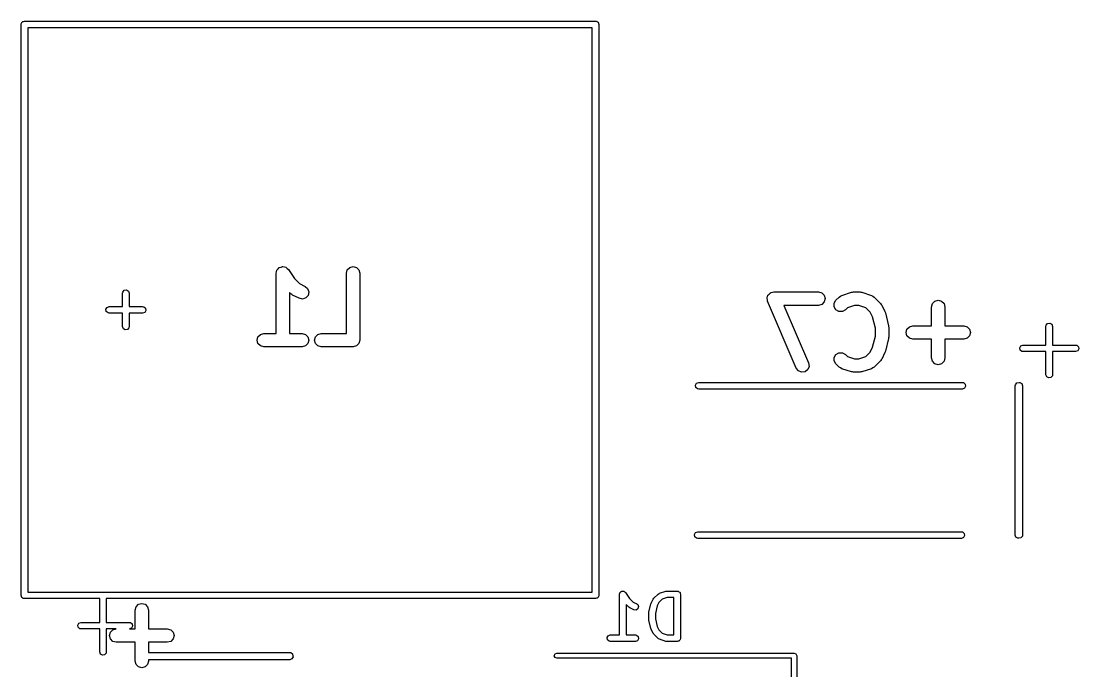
# Model space of a CAD drawing. Extents: x 0.42 to 1.48, y 0.16 to 1.54.
# Drawn here: x 0.416 to 1.364, y 0.956 to 1.539 of the extents above; entities that cross this region are included whole.
import ezdxf

# ---------------------------------------------------------------- set-up
doc = ezdxf.new("R2010")
doc.units = 0
doc.header["$MEASUREMENT"] = 0
doc.layers.add('BLACK', color=7, linetype='CONTINUOUS')

msp = doc.modelspace()

# ---------------------------------------------------------------- linework, layer by layer
at = {"layer": 'BLACK', "linetype": 'CONTINUOUS'}
for p, q in [((0.416142, 1.53591), (0.416209, 1.53629)), ((0.416142, 1.02409), (0.416142, 1.53591)), ((0.416187, 1.53642), (0.416252, 1.53653)), ((0.416209, 1.53629), (0.416187, 1.53642)), ((0.416252, 1.53653), (0.41632, 1.53692)), ((0.41632, 1.53692), (0.416813, 1.5375)), ((0.416813, 1.5375), (0.417196, 1.53817)), ((0.417196, 1.53817), (0.417447, 1.53826)), ((0.417447, 1.53826), (0.417618, 1.53846)), ((0.417618, 1.53846), (0.418374, 1.5386)), ((0.418374, 1.5386), (0.419094, 1.53886)), ((0.419094, 1.53886), (0.930906, 1.53886)), ((0.930906, 1.53886), (0.931289, 1.53879)), ((0.931289, 1.53879), (0.931418, 1.53881)), ((0.931418, 1.53881), (0.931532, 1.53875)), ((0.931532, 1.53875), (0.931915, 1.53868)), ((0.931915, 1.53868), (0.932503, 1.53819)), ((0.932503, 1.53819), (0.933167, 1.5378)), ((0.933167, 1.5378), (0.933259, 1.53755)), ((0.933259, 1.53755), (0.933463, 1.53738)), ((0.933463, 1.53738), (0.933596, 1.53663)), ((0.933596, 1.53663), (0.933858, 1.53591)), ((0.933858, 1.53591), (0.933858, 1.02409)), ((0.422047, 1.53295), (0.422047, 1.02705)), ((0.927953, 1.53295), (0.422047, 1.53295)), ((0.927953, 1.02705), (0.927953, 1.53295)), ((0.646484, 1.31682), (0.647386, 1.31785)), ((0.647386, 1.31785), (0.647574, 1.31791)), ((0.647574, 1.31791), (0.647714, 1.31805)), ((0.647714, 1.31805), (0.649034, 1.31841)), ((0.649034, 1.31841), (0.650328, 1.31884)), ((0.650328, 1.31884), (0.650523, 1.31881)), ((0.650523, 1.31881), (0.650714, 1.31886)), ((0.650714, 1.31886), (0.652034, 1.3185)), ((0.652034, 1.3185), (0.653374, 1.31824)), ((0.653374, 1.31824), (0.653523, 1.3181)), ((0.653523, 1.3181), (0.653714, 1.31805)), ((0.653714, 1.31805), (0.65468, 1.31709)), ((0.708375, 1.31586), (0.710571, 1.31805)), ((0.710571, 1.31805), (0.713571, 1.31886)), ((0.713571, 1.31886), (0.716571, 1.31805)), ((0.716571, 1.31805), (0.718768, 1.31586)), ((0.644714, 1.31286), (0.645068, 1.31418)), ((0.644714, 1.25886), (0.644714, 1.31286)), ((0.645068, 1.31418), (0.645336, 1.31552)), ((0.645336, 1.31552), (0.645467, 1.31567)), ((0.645467, 1.31567), (0.645518, 1.31586)), ((0.645518, 1.31586), (0.646484, 1.31682)), ((0.65468, 1.31709), (0.655707, 1.31619)), ((0.655707, 1.31619), (0.661091, 1.30811)), ((0.661091, 1.30811), (0.665697, 1.3035)), ((0.707571, 1.31286), (0.708375, 1.31586)), ((0.707571, 1.25886), (0.707571, 1.31286)), ((0.718768, 1.31586), (0.719571, 1.31286)), ((0.719571, 1.31286), (0.719571, 1.25286)), ((0.665697, 1.3035), (0.67054, 1.30108)), ((0.67054, 1.30108), (0.672864, 1.29902)), ((0.672864, 1.29902), (0.673846, 1.29607)), ((0.507047, 1.295), (0.507225, 1.29601)), ((0.507047, 1.28295), (0.507047, 1.295)), ((0.507225, 1.29601), (0.508524, 1.29756)), ((0.508524, 1.29756), (0.510513, 1.29791)), ((0.510513, 1.29791), (0.512262, 1.2969)), ((0.512262, 1.2969), (0.512953, 1.295)), ((0.512953, 1.295), (0.512953, 1.28295)), ((0.6579, 1.29433), (0.656714, 1.29551)), ((0.656714, 1.29551), (0.656714, 1.25886)), ((0.658737, 1.29385), (0.6579, 1.29433)), ((0.65946, 1.2932), (0.658737, 1.29385)), ((0.665174, 1.29035), (0.65946, 1.2932)), ((0.668217, 1.28973), (0.665174, 1.29035)), ((0.671163, 1.29071), (0.668217, 1.28973)), ((0.673224, 1.29303), (0.671163, 1.29071)), ((0.673846, 1.29607), (0.673224, 1.29303)), ((1.0846, 1.29006), (1.08469, 1.29041)), ((1.08491, 1.28889), (1.0846, 1.29006)), ((1.08464, 1.29077), (1.08509, 1.29189)), ((1.08469, 1.29041), (1.08464, 1.29077)), ((1.08509, 1.29189), (1.0854, 1.29306)), ((1.0854, 1.29306), (1.08566, 1.29332)), ((1.08566, 1.29332), (1.0858, 1.29366)), ((1.0858, 1.29366), (1.08675, 1.2944)), ((1.08675, 1.2944), (1.0876, 1.29526)), ((1.0876, 1.29526), (1.08795, 1.29535)), ((1.08795, 1.29535), (1.08824, 1.29558)), ((1.08824, 1.29558), (1.08943, 1.29575)), ((1.08943, 1.29575), (1.0906, 1.29606)), ((1.0906, 1.29606), (1.1306, 1.29606)), ((1.1306, 1.29606), (1.1336, 1.29526)), ((1.1336, 1.29526), (1.1358, 1.29306)), ((1.1358, 1.29306), (1.1366, 1.29006)), ((1.1366, 1.29006), (1.1358, 1.28706)), ((1.14636, 1.28859), (1.14921, 1.29145)), ((1.14921, 1.29145), (1.15041, 1.29214)), ((1.15041, 1.29214), (1.15156, 1.2929)), ((1.15156, 1.2929), (1.16013, 1.29575)), ((1.16013, 1.29575), (1.1611, 1.29581)), ((1.1611, 1.29581), (1.16203, 1.29606)), ((1.16203, 1.29606), (1.16774, 1.29606)), ((1.16774, 1.29606), (1.16868, 1.29581)), ((1.16868, 1.29581), (1.16964, 1.29575)), ((1.16964, 1.29575), (1.17821, 1.2929)), ((1.17821, 1.2929), (1.17936, 1.29214)), ((1.17936, 1.29214), (1.18056, 1.29145)), ((1.18056, 1.29145), (1.18627, 1.28573)), ((0.492092, 1.28051), (0.493102, 1.28226)), ((0.492443, 1.27852), (0.492092, 1.28051)), ((0.493102, 1.28226), (0.495, 1.28295)), ((0.495, 1.28295), (0.507047, 1.28295)), ((0.512953, 1.28295), (0.525, 1.28295)), ((0.525, 1.28295), (0.52601, 1.28277)), ((0.52601, 1.28277), (0.527557, 1.28148)), ((0.527557, 1.28148), (0.527908, 1.27949)), ((1.08509, 1.2877), (1.08491, 1.28889)), ((1.1108, 1.2277), (1.08509, 1.2877)), ((1.1306, 1.28406), (1.0997, 1.28406)), ((1.0997, 1.28406), (1.12183, 1.23243)), ((1.1336, 1.28487), (1.1306, 1.28406)), ((1.1358, 1.28706), (1.1336, 1.28487)), ((1.1448, 1.2859), (1.14636, 1.28859)), ((1.1448, 1.28279), (1.1448, 1.2859)), ((1.14636, 1.2801), (1.1448, 1.28279)), ((1.14905, 1.27855), (1.14636, 1.2801)), ((1.15484, 1.2801), (1.15215, 1.27855)), ((1.1567, 1.28196), (1.15484, 1.2801)), ((1.163, 1.28406), (1.1567, 1.28196)), ((1.16677, 1.28406), (1.163, 1.28406)), ((1.17307, 1.28196), (1.16677, 1.28406)), ((1.1771, 1.27794), (1.17307, 1.28196)), ((1.18627, 1.28573), (1.18675, 1.2849)), ((1.18675, 1.2849), (1.1874, 1.28417)), ((1.1874, 1.28417), (1.19025, 1.27846)), ((1.232, 1.28257), (1.2328, 1.28557)), ((1.232, 1.26571), (1.232, 1.28257)), ((1.2328, 1.28557), (1.235, 1.28777)), ((1.235, 1.28777), (1.238, 1.28857)), ((1.238, 1.28857), (1.241, 1.28777)), ((1.241, 1.28777), (1.2432, 1.28557)), ((1.2432, 1.28557), (1.244, 1.28257)), ((1.244, 1.28257), (1.244, 1.26571)), ((0.49399, 1.27723), (0.492443, 1.27852)), ((0.495, 1.27705), (0.49399, 1.27723)), ((0.507047, 1.27705), (0.495, 1.27705)), ((0.507047, 1.265), (0.507047, 1.27705)), ((0.525, 1.27705), (0.512953, 1.27705)), ((0.512953, 1.27705), (0.512953, 1.265)), ((0.526898, 1.27774), (0.525, 1.27705)), ((0.527908, 1.27949), (0.526898, 1.27774)), ((1.15215, 1.27855), (1.14905, 1.27855)), ((1.17922, 1.27368), (1.1771, 1.27794)), ((1.18174, 1.26361), (1.17922, 1.27368)), ((1.19025, 1.27846), (1.19039, 1.27781)), ((1.19039, 1.27781), (1.19071, 1.27723)), ((1.19071, 1.27723), (1.19356, 1.2658)), ((0.507738, 1.2631), (0.507047, 1.265)), ((0.509487, 1.26209), (0.507738, 1.2631)), ((0.511476, 1.26244), (0.509487, 1.26209)), ((0.512775, 1.26399), (0.511476, 1.26244)), ((0.512953, 1.265), (0.512775, 1.26399)), ((1.18174, 1.25651), (1.18174, 1.26361)), ((1.19356, 1.2658), (1.19355, 1.26506)), ((1.19355, 1.26506), (1.19374, 1.26435)), ((1.19374, 1.26435), (1.19374, 1.25578)), ((1.20914, 1.25971), (1.20995, 1.26271)), ((1.20995, 1.26271), (1.21214, 1.26491)), ((1.21214, 1.26491), (1.21514, 1.26571)), ((1.21514, 1.26571), (1.232, 1.26571)), ((1.244, 1.26571), (1.26086, 1.26571)), ((1.26086, 1.26571), (1.26386, 1.26491)), ((1.26386, 1.26491), (1.26605, 1.26271)), ((1.26605, 1.26271), (1.26686, 1.25971)), ((1.33455, 1.2652), (1.33473, 1.26621)), ((1.33455, 1.24845), (1.33455, 1.2652)), ((1.33473, 1.26621), (1.33602, 1.26776)), ((1.33602, 1.26776), (1.33801, 1.26811)), ((1.33801, 1.26811), (1.33976, 1.2671)), ((1.33976, 1.2671), (1.34045, 1.2652)), ((1.34045, 1.2652), (1.34045, 1.24845)), ((0.627571, 1.25286), (0.628375, 1.25586)), ((0.628375, 1.24986), (0.627571, 1.25286)), ((0.628375, 1.25586), (0.630571, 1.25805)), ((0.630571, 1.25805), (0.633571, 1.25886)), ((0.633571, 1.25886), (0.644714, 1.25886)), ((0.656714, 1.25886), (0.667857, 1.25886)), ((0.667857, 1.25886), (0.670857, 1.25805)), ((0.670857, 1.25805), (0.673053, 1.25586)), ((0.673053, 1.25586), (0.673857, 1.25286)), ((0.673857, 1.25286), (0.673053, 1.24986)), ((0.679, 1.25286), (0.679804, 1.25586)), ((0.679804, 1.24986), (0.679, 1.25286)), ((0.679804, 1.25586), (0.682, 1.25805)), ((0.682, 1.25805), (0.685, 1.25886)), ((0.685, 1.25886), (0.707571, 1.25886)), ((0.719571, 1.25286), (0.718768, 1.24986)), ((1.17922, 1.24644), (1.18174, 1.25651)), ((1.19356, 1.25432), (1.19071, 1.24289)), ((1.19374, 1.25578), (1.19355, 1.25506)), ((1.19355, 1.25506), (1.19356, 1.25432)), ((1.20995, 1.25671), (1.20914, 1.25971)), ((1.21214, 1.25452), (1.20995, 1.25671)), ((1.21514, 1.25371), (1.21214, 1.25452)), ((1.232, 1.25371), (1.21514, 1.25371)), ((1.232, 1.23686), (1.232, 1.25371)), ((1.26086, 1.25371), (1.244, 1.25371)), ((1.244, 1.25371), (1.244, 1.23686)), ((1.26386, 1.25452), (1.26086, 1.25371)), ((1.26605, 1.25671), (1.26386, 1.25452)), ((1.26686, 1.25971), (1.26605, 1.25671)), ((0.630571, 1.24766), (0.628375, 1.24986)), ((0.633571, 1.24686), (0.630571, 1.24766)), ((0.667857, 1.24686), (0.633571, 1.24686)), ((0.670857, 1.24766), (0.667857, 1.24686)), ((0.673053, 1.24986), (0.670857, 1.24766)), ((0.682, 1.24766), (0.679804, 1.24986)), ((0.685, 1.24686), (0.682, 1.24766)), ((0.713571, 1.24686), (0.685, 1.24686)), ((0.716571, 1.24766), (0.713571, 1.24686)), ((0.718768, 1.24986), (0.716571, 1.24766)), ((1.17307, 1.23816), (1.1771, 1.24219)), ((1.1771, 1.24219), (1.17922, 1.24644)), ((1.19039, 1.24231), (1.19025, 1.24166)), ((1.19071, 1.24289), (1.19039, 1.24231)), ((1.31099, 1.24601), (1.312, 1.24776)), ((1.31134, 1.24402), (1.31099, 1.24601)), ((1.31289, 1.24273), (1.31134, 1.24402)), ((1.312, 1.24776), (1.3139, 1.24845)), ((1.3139, 1.24255), (1.31289, 1.24273)), ((1.3139, 1.24845), (1.33455, 1.24845)), ((1.33455, 1.24255), (1.3139, 1.24255)), ((1.33455, 1.2219), (1.33455, 1.24255)), ((1.34045, 1.24845), (1.3611, 1.24845)), ((1.3611, 1.24255), (1.34045, 1.24255)), ((1.34045, 1.24255), (1.34045, 1.2219)), ((1.3611, 1.24845), (1.36211, 1.24827)), ((1.363, 1.24324), (1.3611, 1.24255)), ((1.36211, 1.24827), (1.36366, 1.24698)), ((1.36401, 1.24499), (1.363, 1.24324)), ((1.36366, 1.24698), (1.36401, 1.24499)), ((1.12183, 1.23243), (1.12227, 1.22935)), ((1.1448, 1.23733), (1.14636, 1.24002)), ((1.1448, 1.23422), (1.1448, 1.23733)), ((1.14636, 1.23153), (1.1448, 1.23422)), ((1.14636, 1.24002), (1.14905, 1.24157)), ((1.14905, 1.24157), (1.15215, 1.24157)), ((1.15215, 1.24157), (1.15484, 1.24002)), ((1.15484, 1.24002), (1.1567, 1.23816)), ((1.1567, 1.23816), (1.163, 1.23606)), ((1.163, 1.23606), (1.16677, 1.23606)), ((1.16677, 1.23606), (1.17307, 1.23816)), ((1.18627, 1.23439), (1.18056, 1.22868)), ((1.18675, 1.23523), (1.18627, 1.23439)), ((1.1874, 1.23595), (1.18675, 1.23523)), ((1.19025, 1.24166), (1.1874, 1.23595)), ((1.2328, 1.23386), (1.232, 1.23686)), ((1.235, 1.23166), (1.2328, 1.23386)), ((1.2432, 1.23386), (1.241, 1.23166)), ((1.244, 1.23686), (1.2432, 1.23386)), ((1.11272, 1.22526), (1.1108, 1.2277)), ((1.1156, 1.2241), (1.11272, 1.22526)), ((1.11868, 1.22455), (1.1156, 1.2241)), ((1.12112, 1.22647), (1.11868, 1.22455)), ((1.12227, 1.22935), (1.12112, 1.22647)), ((1.14921, 1.22868), (1.14636, 1.23153)), ((1.15041, 1.22799), (1.14921, 1.22868)), ((1.15156, 1.22723), (1.15041, 1.22799)), ((1.16013, 1.22437), (1.15156, 1.22723)), ((1.1611, 1.22431), (1.16013, 1.22437)), ((1.16203, 1.22406), (1.1611, 1.22431)), ((1.16774, 1.22406), (1.16203, 1.22406)), ((1.16868, 1.22431), (1.16774, 1.22406)), ((1.16964, 1.22437), (1.16868, 1.22431)), ((1.17821, 1.22723), (1.16964, 1.22437)), ((1.17936, 1.22799), (1.17821, 1.22723)), ((1.18056, 1.22868), (1.17936, 1.22799)), ((1.238, 1.23086), (1.235, 1.23166)), ((1.241, 1.23166), (1.238, 1.23086)), ((1.02049, 1.21251), (1.0215, 1.21426)), ((1.0215, 1.21426), (1.0234, 1.21495)), ((1.0234, 1.21495), (1.2596, 1.21495)), ((1.2596, 1.21495), (1.26061, 1.21477)), ((1.26061, 1.21477), (1.26216, 1.21348)), ((1.26216, 1.21348), (1.26251, 1.21149)), ((1.30713, 1.21291), (1.30842, 1.21446)), ((1.30842, 1.21446), (1.31041, 1.21481)), ((1.31041, 1.21481), (1.31044, 1.21479)), ((1.31044, 1.21479), (1.31111, 1.21491)), ((1.31111, 1.21491), (1.31286, 1.2139)), ((1.31286, 1.2139), (1.31355, 1.212)), ((1.33524, 1.22), (1.33455, 1.2219)), ((1.33699, 1.21899), (1.33524, 1.22)), ((1.33898, 1.21934), (1.33699, 1.21899)), ((1.34027, 1.22089), (1.33898, 1.21934)), ((1.34045, 1.2219), (1.34027, 1.22089)), ((1.02084, 1.21052), (1.02049, 1.21251)), ((1.02239, 1.20923), (1.02084, 1.21052)), ((1.0234, 1.20905), (1.02239, 1.20923)), ((1.2596, 1.20905), (1.0234, 1.20905)), ((1.2615, 1.20974), (1.2596, 1.20905)), ((1.26251, 1.21149), (1.2615, 1.20974)), ((1.30695, 1.2119), (1.30713, 1.21291)), ((1.30695, 1.0781), (1.30695, 1.2119)), ((1.31355, 1.212), (1.31355, 1.0782)), ((1.0206, 1.08036), (1.0225, 1.08105)), ((1.0225, 1.08105), (1.2587, 1.08105)), ((1.2587, 1.08105), (1.25971, 1.08087)), ((1.25971, 1.08087), (1.26126, 1.07958)), ((1.01959, 1.07861), (1.0206, 1.08036)), ((1.01994, 1.07662), (1.01959, 1.07861)), ((1.02149, 1.07533), (1.01994, 1.07662)), ((1.0225, 1.07515), (1.02149, 1.07533)), ((1.2587, 1.07515), (1.0225, 1.07515)), ((1.2606, 1.07584), (1.2587, 1.07515)), ((1.26161, 1.07759), (1.2606, 1.07584)), ((1.26126, 1.07958), (1.26161, 1.07759)), ((1.30764, 1.0762), (1.30695, 1.0781)), ((1.30939, 1.07519), (1.30764, 1.0762)), ((1.31006, 1.07531), (1.30939, 1.07519)), ((1.31009, 1.07529), (1.31006, 1.07531)), ((1.31208, 1.07564), (1.31009, 1.07529)), ((1.31337, 1.07719), (1.31208, 1.07564)), ((1.31355, 1.0782), (1.31337, 1.07719)), ((0.416404, 1.02337), (0.416142, 1.02409)), ((0.422047, 1.02705), (0.927953, 1.02705)), ((0.933858, 1.02409), (0.933791, 1.02371)), ((0.933791, 1.02371), (0.933813, 1.02358)), ((0.952362, 1.02499), (0.95254, 1.02599)), ((0.952362, 0.988568), (0.952362, 1.02499)), ((0.95254, 1.02599), (0.952649, 1.02612)), ((0.952649, 1.02612), (0.952668, 1.02629)), ((0.952668, 1.02629), (0.953288, 1.02689)), ((0.953288, 1.02689), (0.953839, 1.02754)), ((0.953839, 1.02754), (0.954006, 1.02757)), ((0.954006, 1.02757), (0.954129, 1.02769)), ((0.954129, 1.02769), (0.954984, 1.02774)), ((0.954984, 1.02774), (0.955828, 1.02789)), ((0.955828, 1.02789), (0.955975, 1.02781)), ((0.955975, 1.02781), (0.956144, 1.02782)), ((0.956144, 1.02782), (0.956835, 1.02731)), ((0.956835, 1.02731), (0.957577, 1.02688)), ((0.957577, 1.02688), (0.957635, 1.02672)), ((0.957635, 1.02672), (0.957772, 1.02662)), ((0.957772, 1.02662), (0.961359, 1.02124)), ((0.983223, 1.02145), (0.986973, 1.0252)), ((0.986973, 1.0252), (0.987813, 1.02579)), ((0.987813, 1.02579), (0.987989, 1.0258)), ((0.987989, 1.0258), (0.988127, 1.02591)), ((0.988127, 1.02591), (0.993751, 1.02779)), ((0.993751, 1.02779), (0.994624, 1.02792)), ((0.994624, 1.02792), (0.994685, 1.02794)), ((0.994685, 1.02794), (1.00406, 1.02794)), ((1.00406, 1.02794), (1.00444, 1.02787)), ((1.00444, 1.02787), (1.00457, 1.02789)), ((1.00457, 1.02789), (1.00469, 1.02783)), ((1.00469, 1.02783), (1.00507, 1.02776)), ((1.00507, 1.02776), (1.00566, 1.02727)), ((1.00566, 1.02727), (1.00632, 1.02688)), ((1.00632, 1.02688), (1.00641, 1.02663)), ((1.00641, 1.02663), (1.00662, 1.02646)), ((1.00662, 1.02646), (1.00675, 1.02571)), ((1.00675, 1.02571), (1.00701, 1.02499)), ((1.00701, 1.02499), (1.00701, 0.985615)), ((0.416537, 1.02262), (0.416404, 1.02337)), ((0.416741, 1.02245), (0.416537, 1.02262)), ((0.416833, 1.0222), (0.416741, 1.02245)), ((0.417497, 1.02181), (0.416833, 1.0222)), ((0.418085, 1.02132), (0.417497, 1.02181)), ((0.418468, 1.02125), (0.418085, 1.02132)), ((0.418582, 1.02119), (0.418468, 1.02125)), ((0.418711, 1.02121), (0.418582, 1.02119)), ((0.419094, 1.02114), (0.418711, 1.02121)), ((0.48666, 1.02114), (0.419094, 1.02114)), ((0.486547, 1.0205), (0.48666, 1.02114)), ((0.486547, 0.999853), (0.486547, 1.0205)), ((0.930906, 1.02114), (0.492219, 1.02114)), ((0.492219, 1.02114), (0.492453, 1.0205)), ((0.492453, 1.0205), (0.492453, 0.999853)), ((0.51909, 1.01386), (0.521286, 1.01605)), ((0.521286, 1.01605), (0.524286, 1.01686)), ((0.524286, 1.01686), (0.527286, 1.01605)), ((0.527286, 1.01605), (0.529482, 1.01386)), ((0.931626, 1.0214), (0.930906, 1.02114)), ((0.932382, 1.02154), (0.931626, 1.0214)), ((0.932553, 1.02174), (0.932382, 1.02154)), ((0.932804, 1.02183), (0.932553, 1.02174)), ((0.933187, 1.0225), (0.932804, 1.02183)), ((0.93368, 1.02308), (0.933187, 1.0225)), ((0.933748, 1.02347), (0.93368, 1.02308)), ((0.933813, 1.02358), (0.933748, 1.02347)), ((0.960726, 1.01352), (0.958268, 1.01598)), ((0.958268, 1.01598), (0.958268, 0.988568)), ((0.961359, 1.02124), (0.964563, 1.01804)), ((0.964563, 1.01804), (0.967884, 1.01638)), ((0.967884, 1.01638), (0.968708, 1.01577)), ((0.968708, 1.01577), (0.969511, 1.01391)), ((0.978697, 1.00883), (0.980572, 1.01633)), ((0.980572, 1.01633), (0.980779, 1.01679)), ((0.980779, 1.01679), (0.980795, 1.01693)), ((0.980795, 1.01693), (0.98267, 1.02068)), ((0.98267, 1.02068), (0.983196, 1.02139)), ((0.983196, 1.02139), (0.983223, 1.02145)), ((0.986222, 1.01458), (0.984514, 1.00775)), ((0.987738, 1.01761), (0.986222, 1.01458)), ((0.990656, 1.02053), (0.987738, 1.01761)), ((0.995164, 1.02203), (0.990656, 1.02053)), ((1.00111, 1.02203), (0.995164, 1.02203)), ((1.00111, 0.988568), (1.00111, 1.02203)), ((0.518286, 1.01086), (0.51909, 1.01386)), ((0.518286, 0.994), (0.518286, 1.01086)), ((0.529482, 1.01386), (0.530286, 1.01086)), ((0.530286, 1.01086), (0.530286, 0.994)), ((0.960784, 1.0135), (0.960726, 1.01352)), ((0.961494, 1.01297), (0.960784, 1.0135)), ((0.965243, 1.0111), (0.961494, 1.01297)), ((0.96725, 1.01086), (0.965243, 1.0111)), ((0.968935, 1.01198), (0.96725, 1.01086)), ((0.969511, 1.01391), (0.968935, 1.01198)), ((0.978609, 1.00811), (0.978711, 1.00869)), ((0.978609, 1.00249), (0.978609, 1.00811)), ((0.978711, 1.00869), (0.978697, 1.00883)), ((0.984514, 1.00775), (0.984514, 1.00285)), ((0.466892, 0.997413), (0.467902, 0.999162)), ((0.467243, 0.995424), (0.466892, 0.997413)), ((0.46879, 0.994125), (0.467243, 0.995424)), ((0.467902, 0.999162), (0.4698, 0.999853)), ((0.4698, 0.999853), (0.486547, 0.999853)), ((0.492453, 0.999853), (0.5131, 0.999853)), ((0.5131, 0.999853), (0.51411, 0.999675)), ((0.51411, 0.999675), (0.515657, 0.998376)), ((0.516008, 0.996387), (0.514998, 0.994638)), ((0.515657, 0.998376), (0.516008, 0.996387)), ((0.978656, 1.00236), (0.978609, 1.00249)), ((0.978697, 1.00177), (0.978656, 1.00236)), ((0.980572, 0.994273), (0.978697, 1.00177)), ((0.984514, 1.00285), (0.986222, 0.996019)), ((0.986222, 0.996019), (0.987738, 0.992988)), ((0.4698, 0.993947), (0.46879, 0.994125)), ((0.486547, 0.993947), (0.4698, 0.993947)), ((0.486547, 0.9733), (0.486547, 0.993947)), ((0.501232, 0.993947), (0.492453, 0.993947)), ((0.492453, 0.993947), (0.492453, 0.9733)), ((0.495429, 0.988), (0.496232, 0.991)), ((0.496232, 0.985), (0.495429, 0.988)), ((0.496232, 0.991), (0.498429, 0.993196)), ((0.498429, 0.993196), (0.501232, 0.993947)), ((0.514998, 0.994638), (0.513245, 0.994)), ((0.513245, 0.994), (0.518286, 0.994)), ((0.530286, 0.994), (0.547143, 0.994)), ((0.547143, 0.994), (0.550143, 0.993196)), ((0.550143, 0.993196), (0.552339, 0.991)), ((0.552339, 0.991), (0.553143, 0.988)), ((0.553143, 0.988), (0.552339, 0.985)), ((0.941158, 0.986128), (0.942168, 0.987877)), ((0.941509, 0.984139), (0.941158, 0.986128)), ((0.942168, 0.987877), (0.944066, 0.988568)), ((0.944066, 0.988568), (0.952362, 0.988568)), ((0.958268, 0.988568), (0.966564, 0.988568)), ((0.966564, 0.988568), (0.967573, 0.98839)), ((0.967573, 0.98839), (0.969121, 0.987091)), ((0.969121, 0.987091), (0.969471, 0.985102)), ((0.98065, 0.994157), (0.980572, 0.994273)), ((0.980795, 0.993668), (0.98065, 0.994157)), ((0.98267, 0.989919), (0.980795, 0.993668)), ((0.982717, 0.989874), (0.98267, 0.989919)), ((0.983223, 0.989151), (0.982717, 0.989874)), ((0.986973, 0.985402), (0.983223, 0.989151)), ((0.987738, 0.992988), (0.990656, 0.99007)), ((0.990656, 0.99007), (0.995164, 0.988568)), ((0.995164, 0.988568), (1.00111, 0.988568)), ((0.498429, 0.982804), (0.496232, 0.985)), ((0.501429, 0.982), (0.498429, 0.982804)), ((0.518286, 0.982), (0.501429, 0.982)), ((0.518286, 0.965143), (0.518286, 0.982)), ((0.547143, 0.982), (0.530286, 0.982)), ((0.530286, 0.982), (0.530286, 0.972953)), ((0.550143, 0.982804), (0.547143, 0.982)), ((0.552339, 0.985), (0.550143, 0.982804)), ((0.943056, 0.98284), (0.941509, 0.984139)), ((0.944066, 0.982662), (0.943056, 0.98284)), ((0.966564, 0.982662), (0.944066, 0.982662)), ((0.968462, 0.983353), (0.966564, 0.982662)), ((0.969471, 0.985102), (0.968462, 0.983353)), ((0.987133, 0.985327), (0.986973, 0.985402)), ((0.987225, 0.985177), (0.987133, 0.985327)), ((0.988127, 0.984688), (0.987225, 0.985177)), ((0.993751, 0.982814), (0.988127, 0.984688)), ((0.993816, 0.982815), (0.993751, 0.982814)), ((0.994685, 0.982662), (0.993816, 0.982815)), ((1.00406, 0.982662), (0.994685, 0.982662)), ((1.00478, 0.982925), (1.00406, 0.982662)), ((1.00554, 0.983058), (1.00478, 0.982925)), ((1.00571, 0.983262), (1.00554, 0.983058)), ((1.00596, 0.983353), (1.00571, 0.983262)), ((1.00634, 0.984017), (1.00596, 0.983353)), ((1.00683, 0.984605), (1.00634, 0.984017)), ((1.0069, 0.984989), (1.00683, 0.984605)), ((1.00697, 0.985102), (1.0069, 0.984989)), ((1.00701, 0.985615), (1.00694, 0.985231)), ((1.00694, 0.985231), (1.00697, 0.985102)), ((0.487238, 0.971402), (0.486547, 0.9733)), ((0.488987, 0.970392), (0.487238, 0.971402)), ((0.490976, 0.970743), (0.488987, 0.970392)), ((0.492275, 0.97229), (0.490976, 0.970743)), ((0.492453, 0.9733), (0.492275, 0.97229)), ((0.530286, 0.972953), (0.6568, 0.972953)), ((0.6568, 0.972953), (0.65781, 0.972775)), ((0.658798, 0.967038), (0.6569, 0.966347)), ((0.65781, 0.972775), (0.659357, 0.971476)), ((0.659808, 0.968787), (0.658798, 0.967038)), ((0.659357, 0.971476), (0.659708, 0.969487)), ((0.659708, 0.969487), (0.65969, 0.969456)), ((0.65969, 0.969456), (0.659808, 0.968787)), ((0.893898, 0.969961), (0.89459, 0.971631)), ((0.89459, 0.96829), (0.893898, 0.969961)), ((0.89459, 0.971631), (0.89626, 0.972323)), ((0.89626, 0.967598), (0.89459, 0.96829)), ((0.89626, 0.972323), (1.10886, 0.972323)), ((1.1065, 0.967598), (0.89626, 0.967598)), ((1.1065, 0.842402), (1.1065, 0.967598)), ((1.10886, 0.972323), (1.11053, 0.971631)), ((1.11053, 0.971631), (1.11122, 0.969961)), ((1.11122, 0.969961), (1.11122, 0.840039)), ((0.51909, 0.962143), (0.518286, 0.965143)), ((0.521286, 0.959947), (0.51909, 0.962143)), ((0.524286, 0.959143), (0.521286, 0.959947)), ((0.527286, 0.959947), (0.524286, 0.959143)), ((0.529482, 0.962143), (0.527286, 0.959947)), ((0.530286, 0.965143), (0.529482, 0.962143)), ((0.6569, 0.966347), (0.530286, 0.966347)), ((0.530286, 0.966347), (0.530286, 0.965143))]:
    msp.add_line(p, q, dxfattribs=at)

doc.saveas('drawing.dxf')
